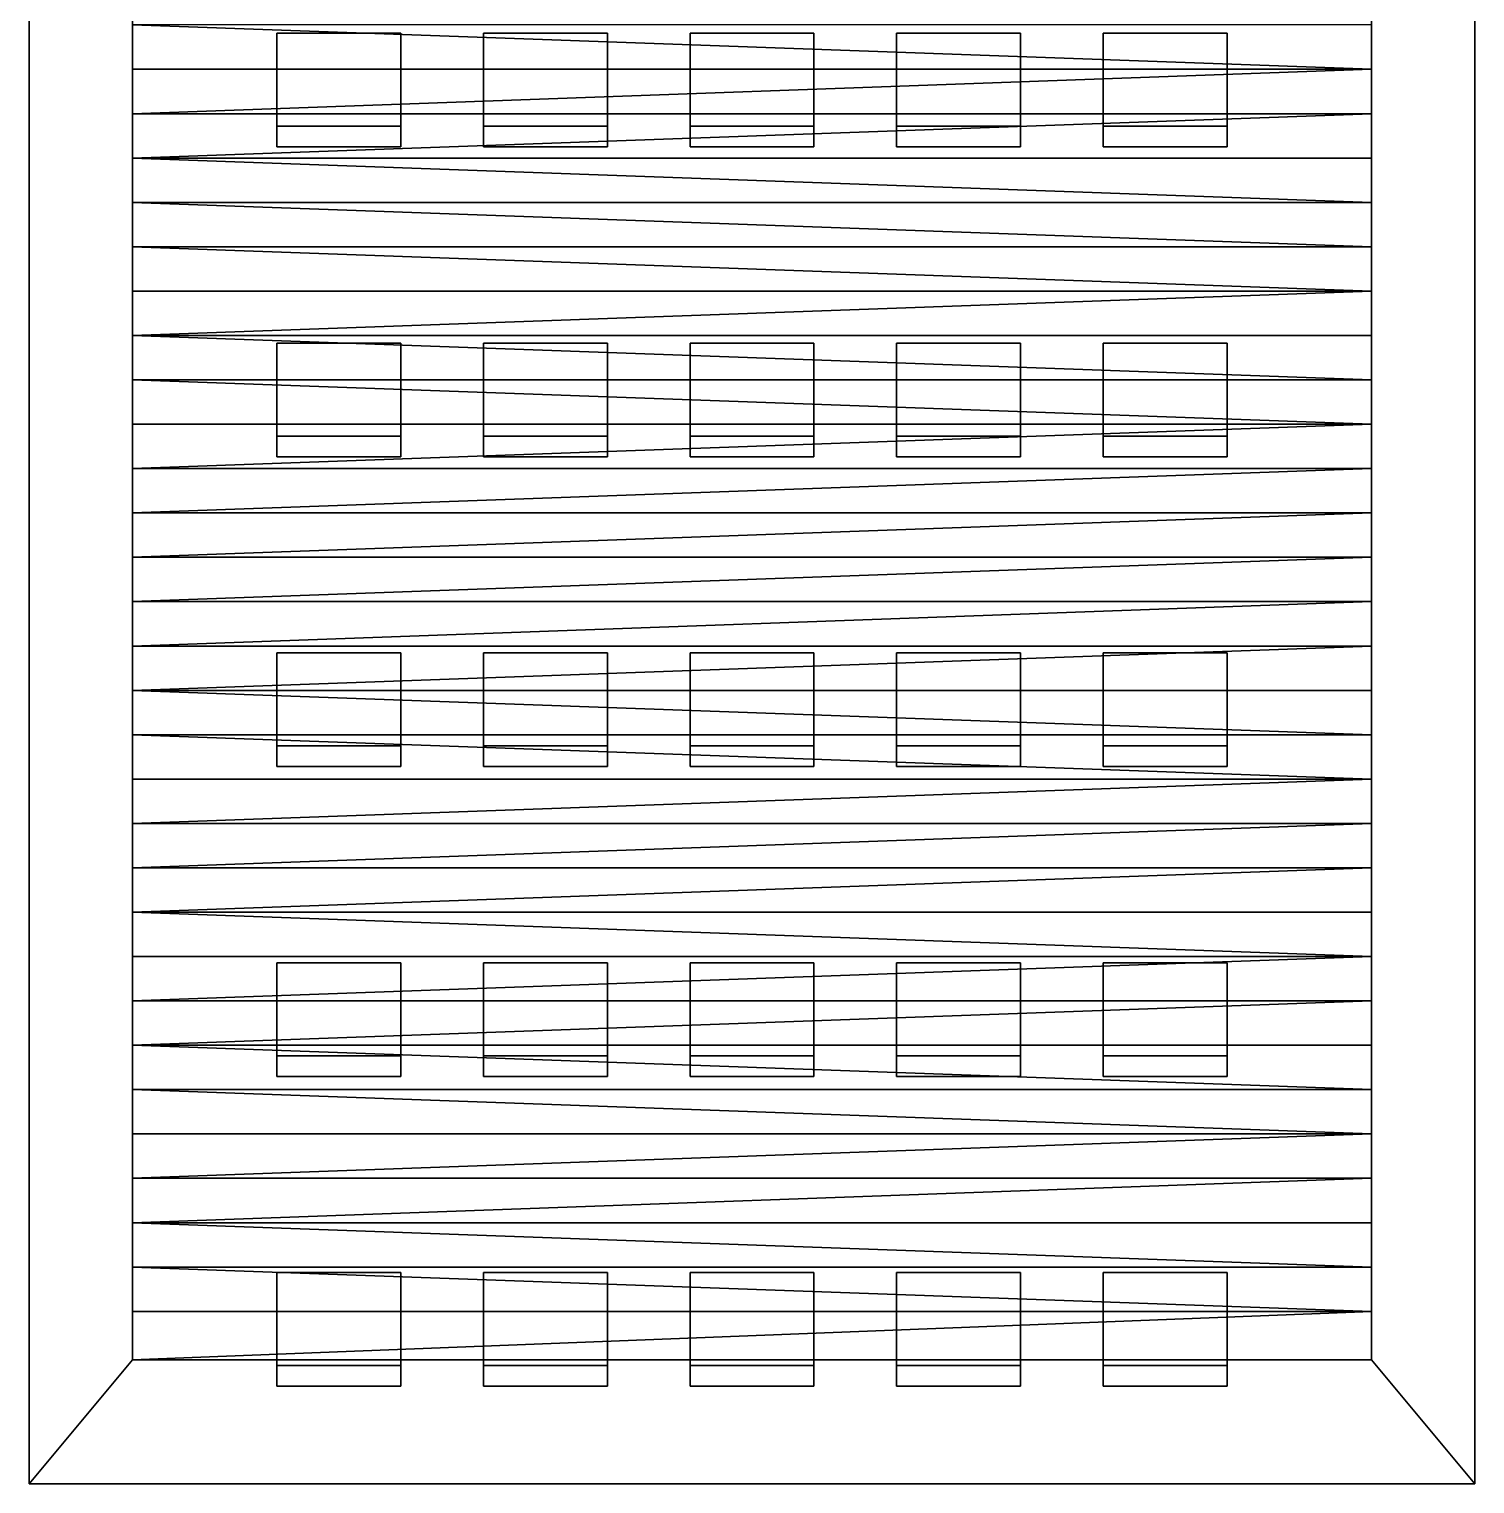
# Model space of a CAD drawing. Extents: x -45 to 38, y -150 to 0.
# Drawn here: x -35 to 35, y -150 to -79.6 of the extents above; entities that cross this region are included whole.
import ezdxf

# ---------------------------------------------------------------- set-up
doc = ezdxf.new("R2010")
doc.units = 0
doc.linetypes.add('SOLIDLINE', pattern=[0])
for name, color, linetype in [('ceiling_qrd__2', 14, 'SOLIDLINE'), ('chairs__2', 14, 'SOLIDLINE'), ('hull__2', 14, 'SOLIDLINE'), ('takapaaty_flat__2', 14, 'SOLIDLINE')]:
    doc.layers.add(name, color=color, linetype=linetype)

msp = doc.modelspace()

# ---------------------------------------------------------------- linework, layer by layer
at = {"layer": 'ceiling_qrd__2', "color": 14}
for points in [[(-30, -81.5225, 41.2444), (-30, -74.9753, 40), (-30, -81.5225, 40)], [(-30, -79.3752, 41.2444), (-30, -74.9753, 40), (-30, -81.5225, 41.2444)], [(30, -74.9753, 40), (30, -79.3752, 41.2444), (30, -81.5225, 40)], [(30, -81.5225, 41.2444), (-30, -79.3752, 41.2444), (-30, -81.5225, 41.2444)], [(30, -79.3752, 41.2444), (-30, -79.3752, 41.2444), (30, -81.5225, 41.2444)], [(30, -81.5225, 40), (30, -79.3752, 41.2444), (30, -81.5225, 41.2444)], [(-30, -83.6699, 40), (30, -81.5225, 40), (-30, -81.5225, 40)], [(30, -83.6699, 40), (30, -81.5225, 40), (-30, -83.6699, 40)], [(30, -81.5225, 40), (-30, -81.5225, 41.2444), (-30, -81.5225, 40)], [(30, -81.5225, 41.2444), (-30, -81.5225, 41.2444), (30, -81.5225, 40)], [(30, -83.6699, 41.2444), (-30, -85.8173, 41.2444), (30, -85.8173, 41.2444)], [(-30, -83.6699, 41.2444), (-30, -85.8173, 41.2444), (30, -83.6699, 41.2444)], [(-30, -83.6699, 40), (30, -83.6699, 41.2444), (30, -83.6699, 40)], [(-30, -83.6699, 41.2444), (30, -83.6699, 41.2444), (-30, -83.6699, 40)], [(-30, -83.6699, 40), (-30, -85.8173, 41.2444), (-30, -83.6699, 41.2444)], [(-30, -96.5543, 40), (-30, -85.8173, 41.2444), (-30, -83.6699, 40)], [(30, -83.6699, 40), (30, -94.4069, 41.2444), (30, -96.5543, 40)], [(30, -85.8173, 41.2444), (30, -83.6699, 40), (30, -83.6699, 41.2444)], [(30, -85.8173, 41.2444), (30, -94.4069, 41.2444), (30, -83.6699, 40)], [(-30, -85.8173, 44.9775), (30, -87.9647, 44.9775), (30, -85.8173, 44.9775)], [(-30, -87.9647, 44.9775), (30, -87.9647, 44.9775), (-30, -85.8173, 44.9775)], [(-30, -85.8173, 41.2444), (30, -85.8173, 44.9775), (30, -85.8173, 41.2444)], [(-30, -85.8173, 44.9775), (30, -85.8173, 44.9775), (-30, -85.8173, 41.2444)], [(-30, -85.8173, 44.9775), (-30, -87.9647, 42.4887), (-30, -87.9647, 44.9775)], [(-30, -85.8173, 41.2444), (-30, -87.9647, 42.4887), (-30, -85.8173, 44.9775)], [(-30, -96.5543, 40), (-30, -87.9647, 42.4887), (-30, -85.8173, 41.2444)], [(-30, -85.8173, 41.2444), (-30, -85.8173, 40), (30, -85.8173, 41.2444)], [(30, -85.8173, 41.2444), (-30, -85.8173, 40), (30, -85.8173, 40)], [(-30, -85.8173, 40), (30, -85.8173, 41.2444), (-30, -85.8173, 41.2444)], [(30, -85.8173, 40), (30, -85.8173, 41.2444), (-30, -85.8173, 40)], [(30, -87.9647, 44.9775), (30, -85.8173, 41.2444), (30, -85.8173, 44.9775)], [(30, -87.9647, 42.4887), (30, -85.8173, 41.2444), (30, -87.9647, 44.9775)], [(30, -87.9647, 42.4887), (30, -94.4069, 41.2444), (30, -85.8173, 41.2444)], [(30, -87.9647, 42.4887), (-30, -87.9647, 44.9775), (-30, -87.9647, 42.4887)], [(30, -87.9647, 44.9775), (-30, -87.9647, 44.9775), (30, -87.9647, 42.4887)], [(-30, -96.5543, 40), (-30, -90.1121, 42.4887), (-30, -87.9647, 42.4887)], [(30, -90.1121, 42.4887), (-30, -87.9647, 42.4887), (-30, -90.1121, 42.4887)], [(30, -87.9647, 42.4887), (-30, -87.9647, 42.4887), (30, -90.1121, 42.4887)], [(30, -87.9647, 42.4887), (30, -87.9647, 40), (-30, -87.9647, 42.4887)], [(-30, -87.9647, 42.4887), (30, -87.9647, 40), (-30, -87.9647, 40)], [(30, -87.9647, 40), (-30, -87.9647, 42.4887), (30, -87.9647, 42.4887)], [(-30, -87.9647, 40), (-30, -87.9647, 42.4887), (30, -87.9647, 40)], [(30, -90.1121, 42.4887), (30, -94.4069, 41.2444), (30, -87.9647, 42.4887)], [(30, -92.2595, 42.4887), (-30, -90.1121, 42.4887), (-30, -92.2595, 42.4887)], [(30, -90.1121, 42.4887), (-30, -90.1121, 42.4887), (30, -92.2595, 42.4887)], [(-30, -94.4069, 41.2444), (-30, -90.1121, 42.4887), (-30, -96.5543, 40)], [(-30, -92.2595, 42.4887), (-30, -90.1121, 42.4887), (-30, -94.4069, 41.2444)], [(30, -90.1121, 42.4887), (30, -90.1121, 40), (-30, -90.1121, 42.4887)], [(-30, -90.1121, 42.4887), (30, -90.1121, 40), (-30, -90.1121, 40)], [(30, -90.1121, 40), (-30, -90.1121, 42.4887), (30, -90.1121, 42.4887)], [(-30, -90.1121, 40), (-30, -90.1121, 42.4887), (30, -90.1121, 40)], [(30, -92.2595, 42.4887), (30, -94.4069, 41.2444), (30, -90.1121, 42.4887)], [(30, -92.2595, 44.9775), (-30, -94.4069, 44.9775), (30, -94.4069, 44.9775)], [(-30, -92.2595, 44.9775), (-30, -94.4069, 44.9775), (30, -92.2595, 44.9775)], [(-30, -92.2595, 42.4887), (30, -92.2595, 44.9775), (30, -92.2595, 42.4887)], [(-30, -92.2595, 44.9775), (30, -92.2595, 44.9775), (-30, -92.2595, 42.4887)], [(-30, -92.2595, 44.9775), (-30, -94.4069, 41.2444), (-30, -94.4069, 44.9775)], [(-30, -92.2595, 42.4887), (-30, -94.4069, 41.2444), (-30, -92.2595, 44.9775)], [(-30, -92.2595, 42.4887), (-30, -92.2595, 40), (30, -92.2595, 42.4887)], [(30, -92.2595, 42.4887), (-30, -92.2595, 40), (30, -92.2595, 40)], [(-30, -92.2595, 40), (30, -92.2595, 42.4887), (-30, -92.2595, 42.4887)], [(30, -92.2595, 40), (30, -92.2595, 42.4887), (-30, -92.2595, 40)], [(30, -92.2595, 42.4887), (30, -94.4069, 44.9775), (30, -94.4069, 41.2444)], [(30, -92.2595, 44.9775), (30, -94.4069, 44.9775), (30, -92.2595, 42.4887)], [(-30, -94.4069, 41.2444), (30, -96.5543, 41.2444), (30, -94.4069, 41.2444)], [(-30, -96.5543, 41.2444), (30, -96.5543, 41.2444), (-30, -94.4069, 41.2444)], [(-30, -94.4069, 41.2444), (-30, -96.5543, 40), (-30, -96.5543, 41.2444)], [(30, -94.4069, 44.9775), (-30, -94.4069, 41.2444), (30, -94.4069, 41.2444)], [(-30, -94.4069, 44.9775), (-30, -94.4069, 41.2444), (30, -94.4069, 44.9775)], [(30, -94.4069, 41.2444), (-30, -94.4069, 40), (-30, -94.4069, 41.2444)], [(30, -94.4069, 40), (-30, -94.4069, 40), (30, -94.4069, 41.2444)], [(-30, -94.4069, 41.2444), (30, -94.4069, 41.2444), (-30, -94.4069, 40)], [(-30, -94.4069, 40), (30, -94.4069, 41.2444), (30, -94.4069, 40)], [(30, -96.5543, 40), (30, -94.4069, 41.2444), (30, -96.5543, 41.2444)], [(30, -98.7017, 40), (-30, -96.5543, 40), (-30, -98.7017, 40)], [(30, -96.5543, 40), (-30, -96.5543, 40), (30, -98.7017, 40)], [(30, -96.5543, 40), (-30, -96.5543, 41.2444), (-30, -96.5543, 40)], [(30, -96.5543, 41.2444), (-30, -96.5543, 41.2444), (30, -96.5543, 40)], [(-30, -100.849, 41.2444), (30, -98.7017, 41.2444), (-30, -98.7017, 41.2444)], [(30, -100.849, 41.2444), (30, -98.7017, 41.2444), (-30, -100.849, 41.2444)], [(-30, -98.7017, 40), (30, -98.7017, 41.2444), (30, -98.7017, 40)], [(-30, -98.7017, 41.2444), (30, -98.7017, 41.2444), (-30, -98.7017, 40)], [(-30, -98.7017, 40), (-30, -100.849, 41.2444), (-30, -98.7017, 41.2444)], [(-30, -111.586, 40), (-30, -100.849, 41.2444), (-30, -98.7017, 40)], [(30, -98.7017, 40), (30, -109.439, 41.2444), (30, -111.586, 40)], [(30, -98.7017, 40), (30, -107.291, 42.4887), (30, -109.439, 41.2444)], [(30, -98.7017, 40), (30, -105.144, 42.4887), (30, -107.291, 42.4887)], [(30, -100.849, 41.2444), (30, -98.7017, 40), (30, -98.7017, 41.2444)], [(30, -100.849, 41.2444), (30, -105.144, 42.4887), (30, -98.7017, 40)], [(30, -100.849, 44.9775), (-30, -102.996, 44.9775), (30, -102.996, 44.9775)], [(-30, -100.849, 44.9775), (-30, -102.996, 44.9775), (30, -100.849, 44.9775)], [(-30, -100.849, 44.9775), (30, -100.849, 41.2444), (-30, -100.849, 41.2444)], [(30, -100.849, 44.9775), (30, -100.849, 41.2444), (-30, -100.849, 44.9775)], [(-30, -100.849, 44.9775), (-30, -102.996, 42.4887), (-30, -102.996, 44.9775)], [(-30, -100.849, 41.2444), (-30, -102.996, 42.4887), (-30, -100.849, 44.9775)], [(-30, -111.586, 40), (-30, -102.996, 42.4887), (-30, -100.849, 41.2444)], [(-30, -100.849, 41.2444), (30, -100.849, 40), (30, -100.849, 41.2444)], [(-30, -100.849, 40), (30, -100.849, 40), (-30, -100.849, 41.2444)], [(30, -100.849, 41.2444), (-30, -100.849, 41.2444), (30, -100.849, 40)], [(30, -100.849, 40), (-30, -100.849, 41.2444), (-30, -100.849, 40)], [(30, -100.849, 41.2444), (30, -102.996, 42.4887), (30, -105.144, 42.4887)], [(30, -100.849, 44.9775), (30, -102.996, 42.4887), (30, -100.849, 41.2444)], [(30, -100.849, 44.9775), (30, -102.996, 44.9775), (30, -102.996, 42.4887)], [(-30, -111.586, 40), (-30, -105.144, 42.4887), (-30, -102.996, 42.4887)], [(30, -102.996, 42.4887), (-30, -102.996, 44.9775), (-30, -102.996, 42.4887)], [(30, -102.996, 44.9775), (-30, -102.996, 44.9775), (30, -102.996, 42.4887)], [(-30, -105.144, 42.4887), (30, -102.996, 42.4887), (-30, -102.996, 42.4887)], [(30, -105.144, 42.4887), (30, -102.996, 42.4887), (-30, -105.144, 42.4887)], [(30, -102.996, 42.4887), (-30, -102.996, 40), (-30, -102.996, 42.4887)], [(30, -102.996, 40), (-30, -102.996, 40), (30, -102.996, 42.4887)], [(-30, -102.996, 42.4887), (30, -102.996, 42.4887), (-30, -102.996, 40)], [(-30, -102.996, 40), (30, -102.996, 42.4887), (30, -102.996, 40)], [(-30, -107.291, 42.4887), (30, -105.144, 42.4887), (-30, -105.144, 42.4887)], [(30, -107.291, 42.4887), (30, -105.144, 42.4887), (-30, -107.291, 42.4887)], [(-30, -109.439, 41.2444), (-30, -105.144, 42.4887), (-30, -111.586, 40)], [(-30, -109.439, 41.2444), (-30, -107.291, 42.4887), (-30, -105.144, 42.4887)], [(-30, -105.144, 42.4887), (30, -105.144, 40), (30, -105.144, 42.4887)], [(-30, -105.144, 40), (30, -105.144, 40), (-30, -105.144, 42.4887)], [(30, -105.144, 42.4887), (-30, -105.144, 42.4887), (30, -105.144, 40)], [(30, -105.144, 40), (-30, -105.144, 42.4887), (-30, -105.144, 40)], [(-30, -109.439, 44.9775), (30, -107.291, 44.9775), (-30, -107.291, 44.9775)], [(30, -109.439, 44.9775), (30, -107.291, 44.9775), (-30, -109.439, 44.9775)], [(-30, -107.291, 42.4887), (30, -107.291, 44.9775), (30, -107.291, 42.4887)], [(-30, -107.291, 44.9775), (30, -107.291, 44.9775), (-30, -107.291, 42.4887)], [(-30, -109.439, 44.9775), (-30, -107.291, 42.4887), (-30, -109.439, 41.2444)], [(-30, -107.291, 44.9775), (-30, -107.291, 42.4887), (-30, -109.439, 44.9775)], [(-30, -107.291, 42.4887), (30, -107.291, 40), (30, -107.291, 42.4887)], [(-30, -107.291, 40), (30, -107.291, 40), (-30, -107.291, 42.4887)], [(30, -107.291, 42.4887), (-30, -107.291, 42.4887), (30, -107.291, 40)], [(30, -107.291, 40), (-30, -107.291, 42.4887), (-30, -107.291, 40)], [(30, -109.439, 44.9775), (30, -107.291, 42.4887), (30, -107.291, 44.9775)], [(30, -109.439, 41.2444), (30, -107.291, 42.4887), (30, -109.439, 44.9775)], [(30, -109.439, 41.2444), (-30, -111.586, 41.2444), (30, -111.586, 41.2444)], [(-30, -109.439, 41.2444), (-30, -111.586, 41.2444), (30, -109.439, 41.2444)], [(30, -109.439, 44.9775), (-30, -109.439, 41.2444), (30, -109.439, 41.2444)], [(-30, -109.439, 44.9775), (-30, -109.439, 41.2444), (30, -109.439, 44.9775)], [(-30, -109.439, 41.2444), (-30, -111.586, 40), (-30, -111.586, 41.2444)], [(-30, -109.439, 41.2444), (-30, -109.439, 40), (30, -109.439, 41.2444)], [(30, -109.439, 41.2444), (-30, -109.439, 40), (30, -109.439, 40)], [(-30, -109.439, 40), (30, -109.439, 41.2444), (-30, -109.439, 41.2444)], [(30, -109.439, 40), (30, -109.439, 41.2444), (-30, -109.439, 40)], [(30, -111.586, 40), (30, -109.439, 41.2444), (30, -111.586, 41.2444)], [(-30, -111.586, 40), (30, -113.733, 40), (30, -111.586, 40)], [(-30, -113.733, 40), (30, -113.733, 40), (-30, -111.586, 40)], [(30, -111.586, 40), (-30, -111.586, 41.2444), (-30, -111.586, 40)], [(30, -111.586, 41.2444), (-30, -111.586, 41.2444), (30, -111.586, 40)], [(30, -115.881, 41.2444), (-30, -113.733, 41.2444), (-30, -115.881, 41.2444)], [(30, -113.733, 41.2444), (-30, -113.733, 41.2444), (30, -115.881, 41.2444)], [(-30, -113.733, 40), (30, -113.733, 41.2444), (30, -113.733, 40)], [(-30, -113.733, 41.2444), (30, -113.733, 41.2444), (-30, -113.733, 40)], [(-30, -113.733, 40), (-30, -115.881, 41.2444), (-30, -113.733, 41.2444)], [(-30, -126.618, 40), (-30, -115.881, 41.2444), (-30, -113.733, 40)], [(30, -113.733, 40), (30, -124.47, 41.2444), (30, -126.618, 40)], [(30, -113.733, 40), (30, -122.323, 42.4887), (30, -124.47, 41.2444)], [(30, -113.733, 40), (30, -120.176, 42.4887), (30, -122.323, 42.4887)], [(30, -115.881, 41.2444), (30, -113.733, 40), (30, -113.733, 41.2444)], [(30, -115.881, 41.2444), (30, -120.176, 42.4887), (30, -113.733, 40)], [(-30, -118.028, 44.9775), (30, -115.881, 44.9775), (-30, -115.881, 44.9775)], [(30, -118.028, 44.9775), (30, -115.881, 44.9775), (-30, -118.028, 44.9775)], [(-30, -115.881, 44.9775), (-30, -118.028, 42.4887), (-30, -118.028, 44.9775)], [(-30, -115.881, 41.2444), (-30, -118.028, 42.4887), (-30, -115.881, 44.9775)], [(-30, -126.618, 40), (-30, -118.028, 42.4887), (-30, -115.881, 41.2444)], [(-30, -115.881, 44.9775), (30, -115.881, 41.2444), (-30, -115.881, 41.2444)], [(30, -115.881, 44.9775), (30, -115.881, 41.2444), (-30, -115.881, 44.9775)], [(-30, -115.881, 41.2444), (30, -115.881, 40), (30, -115.881, 41.2444)], [(-30, -115.881, 40), (30, -115.881, 40), (-30, -115.881, 41.2444)], [(30, -115.881, 41.2444), (-30, -115.881, 41.2444), (30, -115.881, 40)], [(30, -115.881, 40), (-30, -115.881, 41.2444), (-30, -115.881, 40)], [(30, -115.881, 41.2444), (30, -118.028, 42.4887), (30, -120.176, 42.4887)], [(30, -115.881, 44.9775), (30, -118.028, 42.4887), (30, -115.881, 41.2444)], [(30, -115.881, 44.9775), (30, -118.028, 44.9775), (30, -118.028, 42.4887)], [(30, -118.028, 42.4887), (-30, -120.176, 42.4887), (30, -120.176, 42.4887)], [(-30, -118.028, 42.4887), (-30, -120.176, 42.4887), (30, -118.028, 42.4887)], [(-30, -126.618, 40), (-30, -120.176, 42.4887), (-30, -118.028, 42.4887)], [(30, -118.028, 42.4887), (-30, -118.028, 44.9775), (-30, -118.028, 42.4887)], [(30, -118.028, 44.9775), (-30, -118.028, 44.9775), (30, -118.028, 42.4887)], [(30, -118.028, 42.4887), (-30, -118.028, 40), (-30, -118.028, 42.4887)], [(30, -118.028, 40), (-30, -118.028, 40), (30, -118.028, 42.4887)], [(-30, -118.028, 42.4887), (30, -118.028, 42.4887), (-30, -118.028, 40)], [(-30, -118.028, 40), (30, -118.028, 42.4887), (30, -118.028, 40)], [(-30, -126.618, 40), (-30, -122.323, 42.4887), (-30, -120.176, 42.4887)], [(30, -120.176, 42.4887), (-30, -122.323, 42.4887), (30, -122.323, 42.4887)], [(-30, -120.176, 42.4887), (-30, -122.323, 42.4887), (30, -120.176, 42.4887)], [(-30, -120.176, 42.4887), (-30, -120.176, 40), (30, -120.176, 42.4887)], [(30, -120.176, 42.4887), (-30, -120.176, 40), (30, -120.176, 40)], [(-30, -120.176, 40), (30, -120.176, 42.4887), (-30, -120.176, 42.4887)], [(30, -120.176, 40), (30, -120.176, 42.4887), (-30, -120.176, 40)], [(30, -124.47, 44.9775), (-30, -122.323, 44.9775), (-30, -124.47, 44.9775)], [(30, -122.323, 44.9775), (-30, -122.323, 44.9775), (30, -124.47, 44.9775)], [(-30, -122.323, 42.4887), (30, -122.323, 44.9775), (30, -122.323, 42.4887)], [(-30, -122.323, 44.9775), (30, -122.323, 44.9775), (-30, -122.323, 42.4887)], [(-30, -124.47, 41.2444), (-30, -122.323, 42.4887), (-30, -126.618, 40)], [(-30, -124.47, 44.9775), (-30, -122.323, 42.4887), (-30, -124.47, 41.2444)], [(-30, -122.323, 44.9775), (-30, -122.323, 42.4887), (-30, -124.47, 44.9775)], [(-30, -122.323, 42.4887), (30, -122.323, 40), (30, -122.323, 42.4887)], [(-30, -122.323, 40), (30, -122.323, 40), (-30, -122.323, 42.4887)], [(30, -122.323, 42.4887), (-30, -122.323, 42.4887), (30, -122.323, 40)], [(30, -122.323, 40), (-30, -122.323, 42.4887), (-30, -122.323, 40)], [(30, -124.47, 44.9775), (30, -122.323, 42.4887), (30, -122.323, 44.9775)], [(30, -124.47, 41.2444), (30, -122.323, 42.4887), (30, -124.47, 44.9775)], [(-30, -126.618, 41.2444), (30, -124.47, 41.2444), (-30, -124.47, 41.2444)], [(30, -126.618, 41.2444), (30, -124.47, 41.2444), (-30, -126.618, 41.2444)], [(30, -124.47, 41.2444), (-30, -124.47, 44.9775), (-30, -124.47, 41.2444)], [(30, -124.47, 44.9775), (-30, -124.47, 44.9775), (30, -124.47, 41.2444)], [(-30, -124.47, 41.2444), (-30, -126.618, 40), (-30, -126.618, 41.2444)], [(-30, -124.47, 41.2444), (30, -124.47, 40), (30, -124.47, 41.2444)], [(-30, -124.47, 40), (30, -124.47, 40), (-30, -124.47, 41.2444)], [(30, -124.47, 41.2444), (-30, -124.47, 41.2444), (30, -124.47, 40)], [(30, -124.47, 40), (-30, -124.47, 41.2444), (-30, -124.47, 40)], [(30, -126.618, 40), (30, -124.47, 41.2444), (30, -126.618, 41.2444)], [(30, -126.618, 40), (-30, -128.765, 40), (30, -128.765, 40)], [(-30, -126.618, 40), (-30, -128.765, 40), (30, -126.618, 40)], [(30, -126.618, 40), (-30, -126.618, 41.2444), (-30, -126.618, 40)], [(30, -126.618, 41.2444), (-30, -126.618, 41.2444), (30, -126.618, 40)], [(-30, -128.765, 41.2444), (30, -130.913, 41.2444), (30, -128.765, 41.2444)], [(-30, -130.913, 41.2444), (30, -130.913, 41.2444), (-30, -128.765, 41.2444)], [(-30, -128.765, 40), (30, -128.765, 41.2444), (30, -128.765, 40)], [(-30, -128.765, 41.2444), (30, -128.765, 41.2444), (-30, -128.765, 40)], [(-30, -128.765, 40), (-30, -130.913, 41.2444), (-30, -128.765, 41.2444)], [(-30, -141.65, 40), (-30, -130.913, 41.2444), (-30, -128.765, 40)], [(30, -128.765, 40), (30, -139.502, 41.2444), (30, -141.65, 40)], [(30, -130.913, 41.2444), (30, -128.765, 40), (30, -128.765, 41.2444)], [(30, -130.913, 41.2444), (30, -139.502, 41.2444), (30, -128.765, 40)], [(30, -133.06, 44.9775), (-30, -130.913, 44.9775), (-30, -133.06, 44.9775)], [(30, -130.913, 44.9775), (-30, -130.913, 44.9775), (30, -133.06, 44.9775)], [(-30, -130.913, 41.2444), (30, -130.913, 44.9775), (30, -130.913, 41.2444)], [(-30, -130.913, 44.9775), (30, -130.913, 44.9775), (-30, -130.913, 41.2444)], [(-30, -130.913, 44.9775), (-30, -133.06, 42.4887), (-30, -133.06, 44.9775)], [(-30, -130.913, 41.2444), (-30, -133.06, 42.4887), (-30, -130.913, 44.9775)], [(-30, -141.65, 40), (-30, -133.06, 42.4887), (-30, -130.913, 41.2444)], [(-30, -130.913, 41.2444), (-30, -130.913, 40), (30, -130.913, 41.2444)], [(30, -130.913, 41.2444), (-30, -130.913, 40), (30, -130.913, 40)], [(-30, -130.913, 40), (30, -130.913, 41.2444), (-30, -130.913, 41.2444)], [(30, -130.913, 40), (30, -130.913, 41.2444), (-30, -130.913, 40)], [(30, -133.06, 44.9775), (30, -130.913, 41.2444), (30, -130.913, 44.9775)], [(30, -133.06, 42.4887), (30, -130.913, 41.2444), (30, -133.06, 44.9775)], [(30, -133.06, 42.4887), (30, -139.502, 41.2444), (30, -130.913, 41.2444)], [(-30, -135.207, 42.4887), (30, -133.06, 42.4887), (-30, -133.06, 42.4887)], [(30, -135.207, 42.4887), (30, -133.06, 42.4887), (-30, -135.207, 42.4887)], [(30, -133.06, 42.4887), (-30, -133.06, 44.9775), (-30, -133.06, 42.4887)], [(30, -133.06, 44.9775), (-30, -133.06, 44.9775), (30, -133.06, 42.4887)], [(-30, -141.65, 40), (-30, -135.207, 42.4887), (-30, -133.06, 42.4887)], [(30, -133.06, 42.4887), (30, -133.06, 40), (-30, -133.06, 42.4887)], [(-30, -133.06, 42.4887), (30, -133.06, 40), (-30, -133.06, 40)], [(30, -133.06, 40), (-30, -133.06, 42.4887), (30, -133.06, 42.4887)], [(-30, -133.06, 40), (-30, -133.06, 42.4887), (30, -133.06, 40)], [(30, -135.207, 42.4887), (30, -139.502, 41.2444), (30, -133.06, 42.4887)], [(-30, -139.502, 41.2444), (-30, -135.207, 42.4887), (-30, -141.65, 40)], [(-30, -137.355, 42.4887), (-30, -135.207, 42.4887), (-30, -139.502, 41.2444)], [(-30, -137.355, 42.4887), (30, -135.207, 42.4887), (-30, -135.207, 42.4887)], [(30, -137.355, 42.4887), (30, -135.207, 42.4887), (-30, -137.355, 42.4887)], [(-30, -135.207, 42.4887), (-30, -135.207, 40), (30, -135.207, 42.4887)], [(30, -135.207, 42.4887), (-30, -135.207, 40), (30, -135.207, 40)], [(-30, -135.207, 40), (30, -135.207, 42.4887), (-30, -135.207, 42.4887)], [(30, -135.207, 40), (30, -135.207, 42.4887), (-30, -135.207, 40)], [(30, -137.355, 42.4887), (30, -139.502, 41.2444), (30, -135.207, 42.4887)], [(-30, -137.355, 44.9775), (30, -139.502, 44.9775), (30, -137.355, 44.9775)], [(-30, -139.502, 44.9775), (30, -139.502, 44.9775), (-30, -137.355, 44.9775)], [(-30, -137.355, 42.4887), (30, -137.355, 44.9775), (30, -137.355, 42.4887)], [(-30, -137.355, 44.9775), (30, -137.355, 44.9775), (-30, -137.355, 42.4887)], [(-30, -137.355, 44.9775), (-30, -139.502, 41.2444), (-30, -139.502, 44.9775)], [(-30, -137.355, 42.4887), (-30, -139.502, 41.2444), (-30, -137.355, 44.9775)], [(-30, -137.355, 42.4887), (-30, -137.355, 40), (30, -137.355, 42.4887)], [(30, -137.355, 42.4887), (-30, -137.355, 40), (30, -137.355, 40)], [(-30, -137.355, 40), (30, -137.355, 42.4887), (-30, -137.355, 42.4887)], [(30, -137.355, 40), (30, -137.355, 42.4887), (-30, -137.355, 40)], [(30, -137.355, 42.4887), (30, -139.502, 44.9775), (30, -139.502, 41.2444)], [(30, -137.355, 44.9775), (30, -139.502, 44.9775), (30, -137.355, 42.4887)], [(30, -141.65, 41.2444), (-30, -139.502, 41.2444), (-30, -141.65, 41.2444)], [(30, -139.502, 41.2444), (-30, -139.502, 41.2444), (30, -141.65, 41.2444)], [(30, -139.502, 41.2444), (-30, -139.502, 44.9775), (-30, -139.502, 41.2444)], [(30, -139.502, 44.9775), (-30, -139.502, 44.9775), (30, -139.502, 41.2444)], [(-30, -139.502, 41.2444), (-30, -141.65, 40), (-30, -141.65, 41.2444)], [(30, -139.502, 41.2444), (30, -139.502, 40), (-30, -139.502, 41.2444)], [(-30, -139.502, 41.2444), (30, -139.502, 40), (-30, -139.502, 40)], [(30, -139.502, 40), (-30, -139.502, 41.2444), (30, -139.502, 41.2444)], [(-30, -139.502, 40), (-30, -139.502, 41.2444), (30, -139.502, 40)], [(30, -141.65, 40), (30, -139.502, 41.2444), (30, -141.65, 41.2444)], [(-30, -144, 40), (30, -141.65, 40), (-30, -141.65, 40)], [(30, -144, 40), (30, -141.65, 40), (-30, -144, 40)], [(30, -141.65, 40), (-30, -141.65, 41.2444), (-30, -141.65, 40)], [(30, -141.65, 41.2444), (-30, -141.65, 41.2444), (30, -141.65, 40)]]:
    msp.add_3dface(points, dxfattribs=at)
at = {"layer": 'chairs__2', "color": 14}
for points in [[(-23, -84.2744, 6), (-17, -84.2744, 6), (-17, -79.7744, 6), (-23, -79.7744, 6)], [(-23, -79.7744, 6), (-17, -79.7744, 6), (-17, -79.7744), (-23, -79.7744)], [(-23, -79.7744), (-17, -79.7744), (-17, -84.2744), (-23, -84.2744)], [(-23, -79.7744), (-23, -84.2744), (-23, -84.2744, 6), (-23, -79.7744, 6)], [(-17, -84.2744), (-17, -79.7744), (-17, -79.7744, 6), (-17, -84.2744, 6)], [(-13, -84.2744, 6), (-7, -84.2744, 6), (-7, -79.7744, 6), (-13, -79.7744, 6)], [(-13, -79.7744, 6), (-7, -79.7744, 6), (-7, -79.7744), (-13, -79.7744)], [(-13, -79.7744), (-7, -79.7744), (-7, -84.2744), (-13, -84.2744)], [(-13, -79.7744), (-13, -84.2744), (-13, -84.2744, 6), (-13, -79.7744, 6)], [(-7, -84.2744), (-7, -79.7744), (-7, -79.7744, 6), (-7, -84.2744, 6)], [(-3, -84.2744, 6), (3, -84.2744, 6), (3, -79.7744, 6), (-3, -79.7744, 6)], [(-3, -79.7744, 6), (3, -79.7744, 6), (3, -79.7744), (-3, -79.7744)], [(-3, -79.7744), (3, -79.7744), (3, -84.2744), (-3, -84.2744)], [(-3, -79.7744), (-3, -84.2744), (-3, -84.2744, 6), (-3, -79.7744, 6)], [(3, -84.2744), (3, -79.7744), (3, -79.7744, 6), (3, -84.2744, 6)], [(7, -84.2744, 6), (13, -84.2744, 6), (13, -79.7744, 6), (7, -79.7744, 6)], [(7, -79.7744, 6), (13, -79.7744, 6), (13, -79.7744), (7, -79.7744)], [(7, -79.7744), (13, -79.7744), (13, -84.2744), (7, -84.2744)], [(7, -79.7744), (7, -84.2744), (7, -84.2744, 6), (7, -79.7744, 6)], [(13, -84.2744), (13, -79.7744), (13, -79.7744, 6), (13, -84.2744, 6)], [(17, -84.2744, 6), (23, -84.2744, 6), (23, -79.7744, 6), (17, -79.7744, 6)], [(17, -79.7744, 6), (23, -79.7744, 6), (23, -79.7744), (17, -79.7744)], [(17, -79.7744), (23, -79.7744), (23, -84.2744), (17, -84.2744)], [(17, -79.7744), (17, -84.2744), (17, -84.2744, 6), (17, -79.7744, 6)], [(23, -84.2744), (23, -79.7744), (23, -79.7744, 6), (23, -84.2744, 6)], [(-23, -85.2744, 13), (-17, -85.2744, 13), (-17, -84.2744, 13), (-23, -84.2744, 13)], [(-23, -84.2744), (-17, -84.2744), (-17, -85.2744), (-23, -85.2744)], [(-23, -84.2744), (-23, -85.2744), (-23, -85.2744, 6), (-23, -84.2744, 6)], [(-17, -84.2744, 6), (-23, -84.2744, 6), (-23, -84.2744, 13), (-17, -84.2744, 13)], [(-23, -84.2744, 6), (-23, -85.2744, 6), (-23, -85.2744, 13), (-23, -84.2744, 13)], [(-17, -85.2744), (-17, -84.2744), (-17, -84.2744, 6), (-17, -85.2744, 6)], [(-17, -85.2744, 6), (-17, -84.2744, 6), (-17, -84.2744, 13), (-17, -85.2744, 13)], [(-13, -85.2744, 13), (-7, -85.2744, 13), (-7, -84.2744, 13), (-13, -84.2744, 13)], [(-13, -84.2744), (-7, -84.2744), (-7, -85.2744), (-13, -85.2744)], [(-13, -84.2744), (-13, -85.2744), (-13, -85.2744, 6), (-13, -84.2744, 6)], [(-7, -84.2744, 6), (-13, -84.2744, 6), (-13, -84.2744, 13), (-7, -84.2744, 13)], [(-13, -84.2744, 6), (-13, -85.2744, 6), (-13, -85.2744, 13), (-13, -84.2744, 13)], [(-7, -85.2744), (-7, -84.2744), (-7, -84.2744, 6), (-7, -85.2744, 6)], [(-7, -85.2744, 6), (-7, -84.2744, 6), (-7, -84.2744, 13), (-7, -85.2744, 13)], [(-3, -85.2744, 13), (3, -85.2744, 13), (3, -84.2744, 13), (-3, -84.2744, 13)], [(-3, -84.2744), (3, -84.2744), (3, -85.2744), (-3, -85.2744)], [(-3, -84.2744), (-3, -85.2744), (-3, -85.2744, 6), (-3, -84.2744, 6)], [(3, -84.2744, 6), (-3, -84.2744, 6), (-3, -84.2744, 13), (3, -84.2744, 13)], [(-3, -84.2744, 6), (-3, -85.2744, 6), (-3, -85.2744, 13), (-3, -84.2744, 13)], [(3, -85.2744), (3, -84.2744), (3, -84.2744, 6), (3, -85.2744, 6)], [(3, -85.2744, 6), (3, -84.2744, 6), (3, -84.2744, 13), (3, -85.2744, 13)], [(7, -85.2744, 13), (13, -85.2744, 13), (13, -84.2744, 13), (7, -84.2744, 13)], [(7, -84.2744), (13, -84.2744), (13, -85.2744), (7, -85.2744)], [(7, -84.2744), (7, -85.2744), (7, -85.2744, 6), (7, -84.2744, 6)], [(13, -84.2744, 6), (7, -84.2744, 6), (7, -84.2744, 13), (13, -84.2744, 13)], [(7, -84.2744, 6), (7, -85.2744, 6), (7, -85.2744, 13), (7, -84.2744, 13)], [(13, -85.2744), (13, -84.2744), (13, -84.2744, 6), (13, -85.2744, 6)], [(13, -85.2744, 6), (13, -84.2744, 6), (13, -84.2744, 13), (13, -85.2744, 13)], [(17, -85.2744, 13), (23, -85.2744, 13), (23, -84.2744, 13), (17, -84.2744, 13)], [(17, -84.2744), (23, -84.2744), (23, -85.2744), (17, -85.2744)], [(17, -84.2744), (17, -85.2744), (17, -85.2744, 6), (17, -84.2744, 6)], [(23, -84.2744, 6), (17, -84.2744, 6), (17, -84.2744, 13), (23, -84.2744, 13)], [(17, -84.2744, 6), (17, -85.2744, 6), (17, -85.2744, 13), (17, -84.2744, 13)], [(23, -85.2744), (23, -84.2744), (23, -84.2744, 6), (23, -85.2744, 6)], [(23, -85.2744, 6), (23, -84.2744, 6), (23, -84.2744, 13), (23, -85.2744, 13)], [(-23, -85.2744), (-17, -85.2744), (-17, -85.2744, 6), (-23, -85.2744, 6)], [(-23, -85.2744, 6), (-17, -85.2744, 6), (-17, -85.2744, 13), (-23, -85.2744, 13)], [(-13, -85.2744), (-7, -85.2744), (-7, -85.2744, 6), (-13, -85.2744, 6)], [(-13, -85.2744, 6), (-7, -85.2744, 6), (-7, -85.2744, 13), (-13, -85.2744, 13)], [(-3, -85.2744), (3, -85.2744), (3, -85.2744, 6), (-3, -85.2744, 6)], [(-3, -85.2744, 6), (3, -85.2744, 6), (3, -85.2744, 13), (-3, -85.2744, 13)], [(7, -85.2744), (13, -85.2744), (13, -85.2744, 6), (7, -85.2744, 6)], [(7, -85.2744, 6), (13, -85.2744, 6), (13, -85.2744, 13), (7, -85.2744, 13)], [(17, -85.2744), (23, -85.2744), (23, -85.2744, 6), (17, -85.2744, 6)], [(17, -85.2744, 6), (23, -85.2744, 6), (23, -85.2744, 13), (17, -85.2744, 13)], [(-23, -99.2744, 6), (-17, -99.2744, 6), (-17, -94.7744, 6), (-23, -94.7744, 6)], [(-23, -94.7744, 6), (-17, -94.7744, 6), (-17, -94.7744), (-23, -94.7744)], [(-23, -94.7744), (-17, -94.7744), (-17, -99.2744), (-23, -99.2744)], [(-23, -94.7744), (-23, -99.2744), (-23, -99.2744, 6), (-23, -94.7744, 6)], [(-17, -99.2744), (-17, -94.7744), (-17, -94.7744, 6), (-17, -99.2744, 6)], [(-13, -99.2744, 6), (-7, -99.2744, 6), (-7, -94.7744, 6), (-13, -94.7744, 6)], [(-13, -94.7744, 6), (-7, -94.7744, 6), (-7, -94.7744), (-13, -94.7744)], [(-13, -94.7744), (-7, -94.7744), (-7, -99.2744), (-13, -99.2744)], [(-13, -94.7744), (-13, -99.2744), (-13, -99.2744, 6), (-13, -94.7744, 6)], [(-7, -99.2744), (-7, -94.7744), (-7, -94.7744, 6), (-7, -99.2744, 6)], [(-3, -99.2744, 6), (3, -99.2744, 6), (3, -94.7744, 6), (-3, -94.7744, 6)], [(-3, -94.7744, 6), (3, -94.7744, 6), (3, -94.7744), (-3, -94.7744)], [(-3, -94.7744), (3, -94.7744), (3, -99.2744), (-3, -99.2744)], [(-3, -94.7744), (-3, -99.2744), (-3, -99.2744, 6), (-3, -94.7744, 6)], [(3, -99.2744), (3, -94.7744), (3, -94.7744, 6), (3, -99.2744, 6)], [(7, -99.2744, 6), (13, -99.2744, 6), (13, -94.7744, 6), (7, -94.7744, 6)], [(7, -94.7744, 6), (13, -94.7744, 6), (13, -94.7744), (7, -94.7744)], [(7, -94.7744), (13, -94.7744), (13, -99.2744), (7, -99.2744)], [(7, -94.7744), (7, -99.2744), (7, -99.2744, 6), (7, -94.7744, 6)], [(13, -99.2744), (13, -94.7744), (13, -94.7744, 6), (13, -99.2744, 6)], [(17, -99.2744, 6), (23, -99.2744, 6), (23, -94.7744, 6), (17, -94.7744, 6)], [(17, -94.7744, 6), (23, -94.7744, 6), (23, -94.7744), (17, -94.7744)], [(17, -94.7744), (23, -94.7744), (23, -99.2744), (17, -99.2744)], [(17, -94.7744), (17, -99.2744), (17, -99.2744, 6), (17, -94.7744, 6)], [(23, -99.2744), (23, -94.7744), (23, -94.7744, 6), (23, -99.2744, 6)], [(-23, -100.274, 13), (-17, -100.274, 13), (-17, -99.2744, 13), (-23, -99.2744, 13)], [(-23, -99.2744), (-17, -99.2744), (-17, -100.274), (-23, -100.274)], [(-23, -99.2744), (-23, -100.274), (-23, -100.274, 6), (-23, -99.2744, 6)], [(-17, -99.2744, 6), (-23, -99.2744, 6), (-23, -99.2744, 13), (-17, -99.2744, 13)], [(-23, -99.2744, 6), (-23, -100.274, 6), (-23, -100.274, 13), (-23, -99.2744, 13)], [(-17, -100.274), (-17, -99.2744), (-17, -99.2744, 6), (-17, -100.274, 6)], [(-17, -100.274, 6), (-17, -99.2744, 6), (-17, -99.2744, 13), (-17, -100.274, 13)], [(-13, -100.274, 13), (-7, -100.274, 13), (-7, -99.2744, 13), (-13, -99.2744, 13)], [(-13, -99.2744), (-7, -99.2744), (-7, -100.274), (-13, -100.274)], [(-13, -99.2744), (-13, -100.274), (-13, -100.274, 6), (-13, -99.2744, 6)], [(-7, -99.2744, 6), (-13, -99.2744, 6), (-13, -99.2744, 13), (-7, -99.2744, 13)], [(-13, -99.2744, 6), (-13, -100.274, 6), (-13, -100.274, 13), (-13, -99.2744, 13)], [(-7, -100.274), (-7, -99.2744), (-7, -99.2744, 6), (-7, -100.274, 6)], [(-7, -100.274, 6), (-7, -99.2744, 6), (-7, -99.2744, 13), (-7, -100.274, 13)], [(-3, -100.274, 13), (3, -100.274, 13), (3, -99.2744, 13), (-3, -99.2744, 13)], [(-3, -99.2744), (3, -99.2744), (3, -100.274), (-3, -100.274)], [(-3, -99.2744), (-3, -100.274), (-3, -100.274, 6), (-3, -99.2744, 6)], [(3, -99.2744, 6), (-3, -99.2744, 6), (-3, -99.2744, 13), (3, -99.2744, 13)], [(-3, -99.2744, 6), (-3, -100.274, 6), (-3, -100.274, 13), (-3, -99.2744, 13)], [(3, -100.274), (3, -99.2744), (3, -99.2744, 6), (3, -100.274, 6)], [(3, -100.274, 6), (3, -99.2744, 6), (3, -99.2744, 13), (3, -100.274, 13)], [(7, -100.274, 13), (13, -100.274, 13), (13, -99.2744, 13), (7, -99.2744, 13)], [(7, -99.2744), (13, -99.2744), (13, -100.274), (7, -100.274)], [(7, -99.2744), (7, -100.274), (7, -100.274, 6), (7, -99.2744, 6)], [(13, -99.2744, 6), (7, -99.2744, 6), (7, -99.2744, 13), (13, -99.2744, 13)], [(7, -99.2744, 6), (7, -100.274, 6), (7, -100.274, 13), (7, -99.2744, 13)], [(13, -100.274), (13, -99.2744), (13, -99.2744, 6), (13, -100.274, 6)], [(13, -100.274, 6), (13, -99.2744, 6), (13, -99.2744, 13), (13, -100.274, 13)], [(17, -100.274, 13), (23, -100.274, 13), (23, -99.2744, 13), (17, -99.2744, 13)], [(17, -99.2744), (23, -99.2744), (23, -100.274), (17, -100.274)], [(17, -99.2744), (17, -100.274), (17, -100.274, 6), (17, -99.2744, 6)], [(23, -99.2744, 6), (17, -99.2744, 6), (17, -99.2744, 13), (23, -99.2744, 13)], [(17, -99.2744, 6), (17, -100.274, 6), (17, -100.274, 13), (17, -99.2744, 13)], [(23, -100.274), (23, -99.2744), (23, -99.2744, 6), (23, -100.274, 6)], [(23, -100.274, 6), (23, -99.2744, 6), (23, -99.2744, 13), (23, -100.274, 13)], [(-23, -100.274), (-17, -100.274), (-17, -100.274, 6), (-23, -100.274, 6)], [(-23, -100.274, 6), (-17, -100.274, 6), (-17, -100.274, 13), (-23, -100.274, 13)], [(-13, -100.274), (-7, -100.274), (-7, -100.274, 6), (-13, -100.274, 6)], [(-13, -100.274, 6), (-7, -100.274, 6), (-7, -100.274, 13), (-13, -100.274, 13)], [(-3, -100.274), (3, -100.274), (3, -100.274, 6), (-3, -100.274, 6)], [(-3, -100.274, 6), (3, -100.274, 6), (3, -100.274, 13), (-3, -100.274, 13)], [(7, -100.274), (13, -100.274), (13, -100.274, 6), (7, -100.274, 6)], [(7, -100.274, 6), (13, -100.274, 6), (13, -100.274, 13), (7, -100.274, 13)], [(17, -100.274), (23, -100.274), (23, -100.274, 6), (17, -100.274, 6)], [(17, -100.274, 6), (23, -100.274, 6), (23, -100.274, 13), (17, -100.274, 13)], [(-23, -114.274, 6), (-17, -114.274, 6), (-17, -109.774, 6), (-23, -109.774, 6)], [(-23, -109.774, 6), (-17, -109.774, 6), (-17, -109.774), (-23, -109.774)], [(-23, -109.774), (-17, -109.774), (-17, -114.274), (-23, -114.274)], [(-23, -109.774), (-23, -114.274), (-23, -114.274, 6), (-23, -109.774, 6)], [(-17, -114.274), (-17, -109.774), (-17, -109.774, 6), (-17, -114.274, 6)], [(-13, -114.274, 6), (-7, -114.274, 6), (-7, -109.774, 6), (-13, -109.774, 6)], [(-13, -109.774, 6), (-7, -109.774, 6), (-7, -109.774), (-13, -109.774)], [(-13, -109.774), (-7, -109.774), (-7, -114.274), (-13, -114.274)], [(-13, -109.774), (-13, -114.274), (-13, -114.274, 6), (-13, -109.774, 6)], [(-7, -114.274), (-7, -109.774), (-7, -109.774, 6), (-7, -114.274, 6)], [(-3, -114.274, 6), (3, -114.274, 6), (3, -109.774, 6), (-3, -109.774, 6)], [(-3, -109.774, 6), (3, -109.774, 6), (3, -109.774), (-3, -109.774)], [(-3, -109.774), (3, -109.774), (3, -114.274), (-3, -114.274)], [(-3, -109.774), (-3, -114.274), (-3, -114.274, 6), (-3, -109.774, 6)], [(3, -114.274), (3, -109.774), (3, -109.774, 6), (3, -114.274, 6)], [(7, -114.274, 6), (13, -114.274, 6), (13, -109.774, 6), (7, -109.774, 6)], [(7, -109.774, 6), (13, -109.774, 6), (13, -109.774), (7, -109.774)], [(7, -109.774), (13, -109.774), (13, -114.274), (7, -114.274)], [(7, -109.774), (7, -114.274), (7, -114.274, 6), (7, -109.774, 6)], [(13, -114.274), (13, -109.774), (13, -109.774, 6), (13, -114.274, 6)], [(17, -114.274, 6), (23, -114.274, 6), (23, -109.774, 6), (17, -109.774, 6)], [(17, -109.774, 6), (23, -109.774, 6), (23, -109.774), (17, -109.774)], [(17, -109.774), (23, -109.774), (23, -114.274), (17, -114.274)], [(17, -109.774), (17, -114.274), (17, -114.274, 6), (17, -109.774, 6)], [(23, -114.274), (23, -109.774), (23, -109.774, 6), (23, -114.274, 6)], [(-23, -115.274, 13), (-17, -115.274, 13), (-17, -114.274, 13), (-23, -114.274, 13)], [(-23, -114.274), (-17, -114.274), (-17, -115.274), (-23, -115.274)], [(-23, -114.274), (-23, -115.274), (-23, -115.274, 6), (-23, -114.274, 6)], [(-17, -114.274, 6), (-23, -114.274, 6), (-23, -114.274, 13), (-17, -114.274, 13)], [(-23, -114.274, 6), (-23, -115.274, 6), (-23, -115.274, 13), (-23, -114.274, 13)], [(-17, -115.274), (-17, -114.274), (-17, -114.274, 6), (-17, -115.274, 6)], [(-17, -115.274, 6), (-17, -114.274, 6), (-17, -114.274, 13), (-17, -115.274, 13)], [(-13, -115.274, 13), (-7, -115.274, 13), (-7, -114.274, 13), (-13, -114.274, 13)], [(-13, -114.274), (-7, -114.274), (-7, -115.274), (-13, -115.274)], [(-13, -114.274), (-13, -115.274), (-13, -115.274, 6), (-13, -114.274, 6)], [(-7, -114.274, 6), (-13, -114.274, 6), (-13, -114.274, 13), (-7, -114.274, 13)], [(-13, -114.274, 6), (-13, -115.274, 6), (-13, -115.274, 13), (-13, -114.274, 13)], [(-7, -115.274), (-7, -114.274), (-7, -114.274, 6), (-7, -115.274, 6)], [(-7, -115.274, 6), (-7, -114.274, 6), (-7, -114.274, 13), (-7, -115.274, 13)], [(-3, -115.274, 13), (3, -115.274, 13), (3, -114.274, 13), (-3, -114.274, 13)], [(-3, -114.274), (3, -114.274), (3, -115.274), (-3, -115.274)], [(-3, -114.274), (-3, -115.274), (-3, -115.274, 6), (-3, -114.274, 6)], [(3, -114.274, 6), (-3, -114.274, 6), (-3, -114.274, 13), (3, -114.274, 13)], [(-3, -114.274, 6), (-3, -115.274, 6), (-3, -115.274, 13), (-3, -114.274, 13)], [(3, -115.274), (3, -114.274), (3, -114.274, 6), (3, -115.274, 6)], [(3, -115.274, 6), (3, -114.274, 6), (3, -114.274, 13), (3, -115.274, 13)], [(7, -115.274, 13), (13, -115.274, 13), (13, -114.274, 13), (7, -114.274, 13)], [(7, -114.274), (13, -114.274), (13, -115.274), (7, -115.274)], [(7, -114.274), (7, -115.274), (7, -115.274, 6), (7, -114.274, 6)], [(13, -114.274, 6), (7, -114.274, 6), (7, -114.274, 13), (13, -114.274, 13)], [(7, -114.274, 6), (7, -115.274, 6), (7, -115.274, 13), (7, -114.274, 13)], [(13, -115.274), (13, -114.274), (13, -114.274, 6), (13, -115.274, 6)], [(13, -115.274, 6), (13, -114.274, 6), (13, -114.274, 13), (13, -115.274, 13)], [(17, -115.274, 13), (23, -115.274, 13), (23, -114.274, 13), (17, -114.274, 13)], [(17, -114.274), (23, -114.274), (23, -115.274), (17, -115.274)], [(17, -114.274), (17, -115.274), (17, -115.274, 6), (17, -114.274, 6)], [(23, -114.274, 6), (17, -114.274, 6), (17, -114.274, 13), (23, -114.274, 13)], [(17, -114.274, 6), (17, -115.274, 6), (17, -115.274, 13), (17, -114.274, 13)], [(23, -115.274), (23, -114.274), (23, -114.274, 6), (23, -115.274, 6)], [(23, -115.274, 6), (23, -114.274, 6), (23, -114.274, 13), (23, -115.274, 13)], [(-23, -115.274), (-17, -115.274), (-17, -115.274, 6), (-23, -115.274, 6)], [(-23, -115.274, 6), (-17, -115.274, 6), (-17, -115.274, 13), (-23, -115.274, 13)], [(-13, -115.274), (-7, -115.274), (-7, -115.274, 6), (-13, -115.274, 6)], [(-13, -115.274, 6), (-7, -115.274, 6), (-7, -115.274, 13), (-13, -115.274, 13)], [(-3, -115.274), (3, -115.274), (3, -115.274, 6), (-3, -115.274, 6)], [(-3, -115.274, 6), (3, -115.274, 6), (3, -115.274, 13), (-3, -115.274, 13)], [(7, -115.274), (13, -115.274), (13, -115.274, 6), (7, -115.274, 6)], [(7, -115.274, 6), (13, -115.274, 6), (13, -115.274, 13), (7, -115.274, 13)], [(17, -115.274), (23, -115.274), (23, -115.274, 6), (17, -115.274, 6)], [(17, -115.274, 6), (23, -115.274, 6), (23, -115.274, 13), (17, -115.274, 13)], [(-23, -129.274, 6), (-17, -129.274, 6), (-17, -124.774, 6), (-23, -124.774, 6)], [(-23, -124.774, 6), (-17, -124.774, 6), (-17, -124.774), (-23, -124.774)], [(-23, -124.774), (-17, -124.774), (-17, -129.274), (-23, -129.274)], [(-23, -124.774), (-23, -129.274), (-23, -129.274, 6), (-23, -124.774, 6)], [(-17, -129.274), (-17, -124.774), (-17, -124.774, 6), (-17, -129.274, 6)], [(-13, -129.274, 6), (-7, -129.274, 6), (-7, -124.774, 6), (-13, -124.774, 6)], [(-13, -124.774, 6), (-7, -124.774, 6), (-7, -124.774), (-13, -124.774)], [(-13, -124.774), (-7, -124.774), (-7, -129.274), (-13, -129.274)], [(-13, -124.774), (-13, -129.274), (-13, -129.274, 6), (-13, -124.774, 6)], [(-7, -129.274), (-7, -124.774), (-7, -124.774, 6), (-7, -129.274, 6)], [(-3, -129.274, 6), (3, -129.274, 6), (3, -124.774, 6), (-3, -124.774, 6)], [(-3, -124.774, 6), (3, -124.774, 6), (3, -124.774), (-3, -124.774)], [(-3, -124.774), (3, -124.774), (3, -129.274), (-3, -129.274)], [(-3, -124.774), (-3, -129.274), (-3, -129.274, 6), (-3, -124.774, 6)], [(3, -129.274), (3, -124.774), (3, -124.774, 6), (3, -129.274, 6)], [(7, -129.274, 6), (13, -129.274, 6), (13, -124.774, 6), (7, -124.774, 6)], [(7, -124.774, 6), (13, -124.774, 6), (13, -124.774), (7, -124.774)], [(7, -124.774), (13, -124.774), (13, -129.274), (7, -129.274)], [(7, -124.774), (7, -129.274), (7, -129.274, 6), (7, -124.774, 6)], [(13, -129.274), (13, -124.774), (13, -124.774, 6), (13, -129.274, 6)], [(17, -129.274, 6), (23, -129.274, 6), (23, -124.774, 6), (17, -124.774, 6)], [(17, -124.774, 6), (23, -124.774, 6), (23, -124.774), (17, -124.774)], [(17, -124.774), (23, -124.774), (23, -129.274), (17, -129.274)], [(17, -124.774), (17, -129.274), (17, -129.274, 6), (17, -124.774, 6)], [(23, -129.274), (23, -124.774), (23, -124.774, 6), (23, -129.274, 6)], [(-23, -130.274, 13), (-17, -130.274, 13), (-17, -129.274, 13), (-23, -129.274, 13)], [(-23, -129.274), (-17, -129.274), (-17, -130.274), (-23, -130.274)], [(-23, -129.274), (-23, -130.274), (-23, -130.274, 6), (-23, -129.274, 6)], [(-17, -129.274, 6), (-23, -129.274, 6), (-23, -129.274, 13), (-17, -129.274, 13)], [(-23, -129.274, 6), (-23, -130.274, 6), (-23, -130.274, 13), (-23, -129.274, 13)], [(-17, -130.274), (-17, -129.274), (-17, -129.274, 6), (-17, -130.274, 6)], [(-17, -130.274, 6), (-17, -129.274, 6), (-17, -129.274, 13), (-17, -130.274, 13)], [(-13, -130.274, 13), (-7, -130.274, 13), (-7, -129.274, 13), (-13, -129.274, 13)], [(-13, -129.274), (-7, -129.274), (-7, -130.274), (-13, -130.274)], [(-13, -129.274), (-13, -130.274), (-13, -130.274, 6), (-13, -129.274, 6)], [(-7, -129.274, 6), (-13, -129.274, 6), (-13, -129.274, 13), (-7, -129.274, 13)], [(-13, -129.274, 6), (-13, -130.274, 6), (-13, -130.274, 13), (-13, -129.274, 13)], [(-7, -130.274), (-7, -129.274), (-7, -129.274, 6), (-7, -130.274, 6)], [(-7, -130.274, 6), (-7, -129.274, 6), (-7, -129.274, 13), (-7, -130.274, 13)], [(-3, -130.274, 13), (3, -130.274, 13), (3, -129.274, 13), (-3, -129.274, 13)], [(-3, -129.274), (3, -129.274), (3, -130.274), (-3, -130.274)], [(-3, -129.274), (-3, -130.274), (-3, -130.274, 6), (-3, -129.274, 6)], [(3, -129.274, 6), (-3, -129.274, 6), (-3, -129.274, 13), (3, -129.274, 13)], [(-3, -129.274, 6), (-3, -130.274, 6), (-3, -130.274, 13), (-3, -129.274, 13)], [(3, -130.274), (3, -129.274), (3, -129.274, 6), (3, -130.274, 6)], [(3, -130.274, 6), (3, -129.274, 6), (3, -129.274, 13), (3, -130.274, 13)], [(7, -130.274, 13), (13, -130.274, 13), (13, -129.274, 13), (7, -129.274, 13)], [(7, -129.274), (13, -129.274), (13, -130.274), (7, -130.274)], [(7, -129.274), (7, -130.274), (7, -130.274, 6), (7, -129.274, 6)], [(13, -129.274, 6), (7, -129.274, 6), (7, -129.274, 13), (13, -129.274, 13)], [(7, -129.274, 6), (7, -130.274, 6), (7, -130.274, 13), (7, -129.274, 13)], [(13, -130.274), (13, -129.274), (13, -129.274, 6), (13, -130.274, 6)], [(13, -130.274, 6), (13, -129.274, 6), (13, -129.274, 13), (13, -130.274, 13)], [(17, -130.274, 13), (23, -130.274, 13), (23, -129.274, 13), (17, -129.274, 13)], [(17, -129.274), (23, -129.274), (23, -130.274), (17, -130.274)], [(17, -129.274), (17, -130.274), (17, -130.274, 6), (17, -129.274, 6)], [(23, -129.274, 6), (17, -129.274, 6), (17, -129.274, 13), (23, -129.274, 13)], [(17, -129.274, 6), (17, -130.274, 6), (17, -130.274, 13), (17, -129.274, 13)], [(23, -130.274), (23, -129.274), (23, -129.274, 6), (23, -130.274, 6)], [(23, -130.274, 6), (23, -129.274, 6), (23, -129.274, 13), (23, -130.274, 13)], [(-23, -130.274), (-17, -130.274), (-17, -130.274, 6), (-23, -130.274, 6)], [(-23, -130.274, 6), (-17, -130.274, 6), (-17, -130.274, 13), (-23, -130.274, 13)], [(-13, -130.274), (-7, -130.274), (-7, -130.274, 6), (-13, -130.274, 6)], [(-13, -130.274, 6), (-7, -130.274, 6), (-7, -130.274, 13), (-13, -130.274, 13)], [(-3, -130.274), (3, -130.274), (3, -130.274, 6), (-3, -130.274, 6)], [(-3, -130.274, 6), (3, -130.274, 6), (3, -130.274, 13), (-3, -130.274, 13)], [(7, -130.274), (13, -130.274), (13, -130.274, 6), (7, -130.274, 6)], [(7, -130.274, 6), (13, -130.274, 6), (13, -130.274, 13), (7, -130.274, 13)], [(17, -130.274), (23, -130.274), (23, -130.274, 6), (17, -130.274, 6)], [(17, -130.274, 6), (23, -130.274, 6), (23, -130.274, 13), (17, -130.274, 13)], [(-23, -144.274, 6), (-17, -144.274, 6), (-17, -139.774, 6), (-23, -139.774, 6)], [(-23, -139.774, 6), (-17, -139.774, 6), (-17, -139.774), (-23, -139.774)], [(-23, -139.774), (-17, -139.774), (-17, -144.274), (-23, -144.274)], [(-23, -139.774), (-23, -144.274), (-23, -144.274, 6), (-23, -139.774, 6)], [(-17, -144.274), (-17, -139.774), (-17, -139.774, 6), (-17, -144.274, 6)], [(-13, -144.274, 6), (-7, -144.274, 6), (-7, -139.774, 6), (-13, -139.774, 6)], [(-13, -139.774, 6), (-7, -139.774, 6), (-7, -139.774), (-13, -139.774)], [(-13, -139.774), (-7, -139.774), (-7, -144.274), (-13, -144.274)], [(-13, -139.774), (-13, -144.274), (-13, -144.274, 6), (-13, -139.774, 6)], [(-7, -144.274), (-7, -139.774), (-7, -139.774, 6), (-7, -144.274, 6)], [(-3, -144.274, 6), (3, -144.274, 6), (3, -139.774, 6), (-3, -139.774, 6)], [(-3, -139.774, 6), (3, -139.774, 6), (3, -139.774), (-3, -139.774)], [(-3, -139.774), (3, -139.774), (3, -144.274), (-3, -144.274)], [(-3, -139.774), (-3, -144.274), (-3, -144.274, 6), (-3, -139.774, 6)], [(3, -144.274), (3, -139.774), (3, -139.774, 6), (3, -144.274, 6)], [(7, -144.274, 6), (13, -144.274, 6), (13, -139.774, 6), (7, -139.774, 6)], [(7, -139.774, 6), (13, -139.774, 6), (13, -139.774), (7, -139.774)], [(7, -139.774), (13, -139.774), (13, -144.274), (7, -144.274)], [(7, -139.774), (7, -144.274), (7, -144.274, 6), (7, -139.774, 6)], [(13, -144.274), (13, -139.774), (13, -139.774, 6), (13, -144.274, 6)], [(17, -144.274, 6), (23, -144.274, 6), (23, -139.774, 6), (17, -139.774, 6)], [(17, -139.774, 6), (23, -139.774, 6), (23, -139.774), (17, -139.774)], [(17, -139.774), (23, -139.774), (23, -144.274), (17, -144.274)], [(17, -139.774), (17, -144.274), (17, -144.274, 6), (17, -139.774, 6)], [(23, -144.274), (23, -139.774), (23, -139.774, 6), (23, -144.274, 6)], [(-23, -145.274, 13), (-17, -145.274, 13), (-17, -144.274, 13), (-23, -144.274, 13)], [(-23, -144.274), (-17, -144.274), (-17, -145.274), (-23, -145.274)], [(-23, -144.274), (-23, -145.274), (-23, -145.274, 6), (-23, -144.274, 6)], [(-17, -144.274, 6), (-23, -144.274, 6), (-23, -144.274, 13), (-17, -144.274, 13)], [(-23, -144.274, 6), (-23, -145.274, 6), (-23, -145.274, 13), (-23, -144.274, 13)], [(-17, -145.274), (-17, -144.274), (-17, -144.274, 6), (-17, -145.274, 6)], [(-17, -145.274, 6), (-17, -144.274, 6), (-17, -144.274, 13), (-17, -145.274, 13)], [(-13, -145.274, 13), (-7, -145.274, 13), (-7, -144.274, 13), (-13, -144.274, 13)], [(-13, -144.274), (-7, -144.274), (-7, -145.274), (-13, -145.274)], [(-13, -144.274), (-13, -145.274), (-13, -145.274, 6), (-13, -144.274, 6)], [(-7, -144.274, 6), (-13, -144.274, 6), (-13, -144.274, 13), (-7, -144.274, 13)], [(-13, -144.274, 6), (-13, -145.274, 6), (-13, -145.274, 13), (-13, -144.274, 13)], [(-7, -145.274), (-7, -144.274), (-7, -144.274, 6), (-7, -145.274, 6)], [(-7, -145.274, 6), (-7, -144.274, 6), (-7, -144.274, 13), (-7, -145.274, 13)], [(-3, -145.274, 13), (3, -145.274, 13), (3, -144.274, 13), (-3, -144.274, 13)], [(-3, -144.274), (3, -144.274), (3, -145.274), (-3, -145.274)], [(-3, -144.274), (-3, -145.274), (-3, -145.274, 6), (-3, -144.274, 6)], [(3, -144.274, 6), (-3, -144.274, 6), (-3, -144.274, 13), (3, -144.274, 13)], [(-3, -144.274, 6), (-3, -145.274, 6), (-3, -145.274, 13), (-3, -144.274, 13)], [(3, -145.274), (3, -144.274), (3, -144.274, 6), (3, -145.274, 6)], [(3, -145.274, 6), (3, -144.274, 6), (3, -144.274, 13), (3, -145.274, 13)], [(7, -145.274, 13), (13, -145.274, 13), (13, -144.274, 13), (7, -144.274, 13)], [(7, -144.274), (13, -144.274), (13, -145.274), (7, -145.274)], [(7, -144.274), (7, -145.274), (7, -145.274, 6), (7, -144.274, 6)], [(13, -144.274, 6), (7, -144.274, 6), (7, -144.274, 13), (13, -144.274, 13)], [(7, -144.274, 6), (7, -145.274, 6), (7, -145.274, 13), (7, -144.274, 13)], [(13, -145.274), (13, -144.274), (13, -144.274, 6), (13, -145.274, 6)], [(13, -145.274, 6), (13, -144.274, 6), (13, -144.274, 13), (13, -145.274, 13)], [(17, -145.274, 13), (23, -145.274, 13), (23, -144.274, 13), (17, -144.274, 13)], [(17, -144.274), (23, -144.274), (23, -145.274), (17, -145.274)], [(17, -144.274), (17, -145.274), (17, -145.274, 6), (17, -144.274, 6)], [(23, -144.274, 6), (17, -144.274, 6), (17, -144.274, 13), (23, -144.274, 13)], [(17, -144.274, 6), (17, -145.274, 6), (17, -145.274, 13), (17, -144.274, 13)], [(23, -145.274), (23, -144.274), (23, -144.274, 6), (23, -145.274, 6)], [(23, -145.274, 6), (23, -144.274, 6), (23, -144.274, 13), (23, -145.274, 13)], [(-23, -145.274), (-17, -145.274), (-17, -145.274, 6), (-23, -145.274, 6)], [(-23, -145.274, 6), (-17, -145.274, 6), (-17, -145.274, 13), (-23, -145.274, 13)], [(-13, -145.274), (-7, -145.274), (-7, -145.274, 6), (-13, -145.274, 6)], [(-13, -145.274, 6), (-7, -145.274, 6), (-7, -145.274, 13), (-13, -145.274, 13)], [(-3, -145.274), (3, -145.274), (3, -145.274, 6), (-3, -145.274, 6)], [(-3, -145.274, 6), (3, -145.274, 6), (3, -145.274, 13), (-3, -145.274, 13)], [(7, -145.274), (13, -145.274), (13, -145.274, 6), (7, -145.274, 6)], [(7, -145.274, 6), (13, -145.274, 6), (13, -145.274, 13), (7, -145.274, 13)], [(17, -145.274), (23, -145.274), (23, -145.274, 6), (17, -145.274, 6)], [(17, -145.274, 6), (23, -145.274, 6), (23, -145.274, 13), (17, -145.274, 13)]]:
    msp.add_3dface(points, dxfattribs=at)
at = {"layer": 'hull__2', "color": 14}
for points in [[(-30, -144, 40), (-30, -6, 40), (-35, 0, 40), (-35, -150, 40)], [(35, 0), (35, -150), (-35, -150), (-35, 0)], [(-35, -150), (-35, -69.3826, 4.6259), (-35, -14.1605, 4.6259), (-35, 0)], [(-35, -69.3826, 36), (-35, -150, 40), (-35, 0, 40), (-35, -14.1605, 36)], [(35, -150, 40), (35, 0, 40), (30, -6, 40), (30, -144, 40)], [(35, 0), (35, -14.1605, 4.6259), (35, -69.3826, 4.6259), (35, -150)], [(35, -14.1605, 36), (35, 0, 40), (35, -150, 40), (35, -69.3826, 36)], [(-35, -150), (-35, -150, 40), (-35, -69.3826, 36), (-35, -69.3826, 4.6259)], [(35, -69.3826, 4.6259), (35, -69.3826, 36), (35, -150, 40), (35, -150)], [(35, -150, 40), (30, -144, 40), (-30, -144, 40), (-35, -150, 40)]]:
    msp.add_3dface(points, dxfattribs=at)
at = {"layer": 'takapaaty_flat__2', "color": 14}
msp.add_3dface([(-35, -150, 40), (35, -150, 40), (35, -150), (-35, -150)], dxfattribs=at)

doc.saveas('drawing.dxf')
